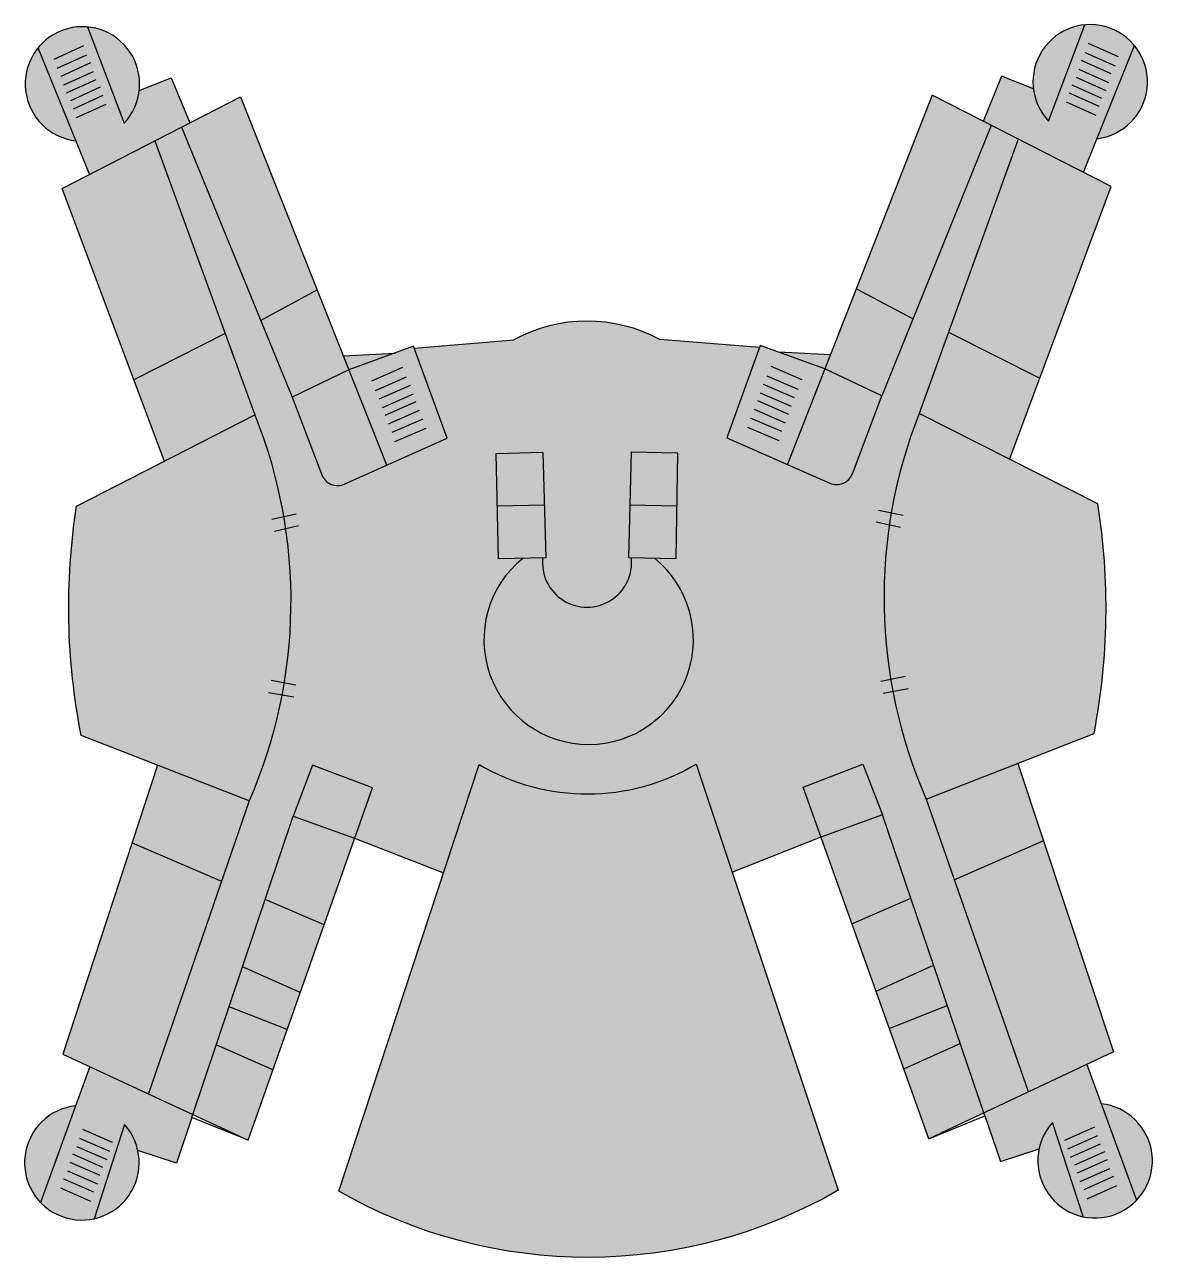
# Model space of a CAD drawing. Header units: millimetres. Extents: x 1813 to 4610, y 1319 to 2657.
# Drawn here: x 2176.5 to 2367.1, y 1318.5 to 1527 of the extents above; entities that cross this region are included whole.
import ezdxf

# ---------------------------------------------------------------- set-up
doc = ezdxf.new("R2010")
doc.units = ezdxf.units.MM
pattern_1 = [(0, (-8140.294, -4576.797), (0, 31.55169), [22.946685, -8.60501]), (90, (-8140.294, -4576.797), (-31.55169, 2e-15), [22.946685, -8.60501])]

msp = doc.modelspace()

# ---------------------------------------------------------------- hatches: boundary and pattern name
at = {"true_color": 0x65b2f6}
h = msp.add_hatch(color=151, dxfattribs=at)
h.dxf.hatch_style = 1
h.paths.add_polyline_path([(2187.11, 1526.58), (2193.28, 1510.32, 0.624549)])
h.paths.add_polyline_path([(2178.73, 1523.07, 0.593546), (2185.13, 1507.33)])
h.paths.add_polyline_path([(2193.34, 1341), (2188.2, 1325.08, 0.575139)])
h.paths.add_polyline_path([(2185.08, 1344.16, 0.622315), (2179.16, 1327.83)])
h.paths.add_polyline_path([(2350.23, 1341.32, 0.575139), (2355.43, 1325.42)])
h.paths.add_polyline_path([(2358.48, 1344.51), (2364.47, 1328.21, 0.622315)])
h.paths.add_polyline_path([(2364.1, 1523.45), (2357.77, 1507.68, 0.593546)])
h.paths.add_polyline_path([(2355.71, 1526.92, 0.624549), (2349.6, 1510.64)])
at = {"true_color": 0xd6d6d6}
h = msp.add_hatch(color=254, dxfattribs=at)
h.dxf.hatch_style = 1
h.paths.add_polyline_path([(2204.39, 1510.37), (2201.22, 1518), (2195.83, 1515.81, -0.160473), (2193.28, 1510.32), (2187.11, 1526.58, 0.249176), (2178.73, 1523.07), (2187.44, 1501.64)])
h.paths.add_polyline_path([(2364.1, 1523.45, 0.249176), (2355.71, 1526.92), (2349.6, 1510.64, -0.160477), (2347.02, 1516.12), (2341.63, 1518.28), (2338.54, 1510.62), (2355.48, 1501.98)])
h.paths.add_polyline_path([(2311.76, 1468.76), (2300.81, 1472.71), (2295.19, 1457.13), (2305.43, 1452.62)])
h.paths.add_polyline_path([(2242.23, 1472.59), (2231.29, 1468.6), (2237.69, 1452.48), (2247.91, 1457.04)])
h.paths.add_polyline_path([(2239.1, 1471.44), (2230.35, 1470.98), (2231.29, 1468.6)])
h.paths.add_polyline_path([(2312.69, 1471.15), (2303.94, 1471.58), (2311.76, 1468.76)])
h.paths.add_polyline_path([(2187.49, 1350.79), (2179.16, 1327.83, 0.26079), (2188.2, 1325.08), (2193.34, 1341, -0.130536), (2195.6, 1336.58), (2202.14, 1334.44), (2204.75, 1342.21), (2204.92, 1342.69)])
h.paths.add_polyline_path([(2356.04, 1351.13), (2338.65, 1342.96), (2338.81, 1342.49), (2341.46, 1334.72), (2347.99, 1336.89, -0.130536), (2350.23, 1341.32), (2355.43, 1325.42, 0.26079), (2364.47, 1328.21)])
h = msp.add_hatch(color=4)
h.dxf.hatch_style = 1
h.paths.add_polyline_path([(2212.96, 1514.78), (2202.98, 1509.64), (2216.36, 1476.97), (2225.92, 1482.14)])
h.paths.add_polyline_path([(2198.46, 1507.32), (2182.78, 1499.24), (2194.93, 1466.89), (2210.36, 1474.73)])
h.paths.add_polyline_path([(2210.36, 1474.73), (2194.93, 1466.89), (2200.09, 1453.18), (2215.37, 1461.01)])
h.paths.add_polyline_path([(2225.92, 1482.14), (2216.36, 1476.97), (2221.67, 1464), (2231.29, 1468.6)])
h.paths.add_polyline_path([(2231.29, 1468.6), (2221.67, 1464), (2226.72, 1450.84, 0.430053), (2230.5, 1449.27), (2237.69, 1452.48)])
h.paths.add_polyline_path([(2321.39, 1464.21), (2311.76, 1468.76), (2305.43, 1452.62), (2312.63, 1449.44, 0.430053), (2316.41, 1451.02)])
h.paths.add_polyline_path([(2326.65, 1477.2), (2317.08, 1482.32), (2311.76, 1468.76), (2321.39, 1464.21)])
h.paths.add_polyline_path([(2339.9, 1509.92), (2329.9, 1515.02), (2317.08, 1482.32), (2326.65, 1477.2)])
h.paths.add_polyline_path([(2360.15, 1499.6), (2344.43, 1507.61), (2332.67, 1474.98), (2348.13, 1467.21)])
h.paths.add_polyline_path([(2332.67, 1474.98), (2327.71, 1461.24), (2343.03, 1453.47), (2348.13, 1467.21)])
h.paths.add_polyline_path([(2344.38, 1402.05), (2328.92, 1395.99), (2333.66, 1382.38), (2348.73, 1388.95)])
h.paths.add_polyline_path([(2348.73, 1388.95), (2333.66, 1382.38), (2346.18, 1346.5), (2360.59, 1353.27)])
h.paths.add_polyline_path([(2334.65, 1354.7), (2325.09, 1350.44), (2329.33, 1338.58), (2338.65, 1342.96)])
h.paths.add_polyline_path([(2332.46, 1361.13), (2322.66, 1357.25), (2325.09, 1350.44), (2334.65, 1354.7)])
h.paths.add_polyline_path([(2332.46, 1361.13), (2330.15, 1367.92), (2320.42, 1363.53), (2322.66, 1357.25)])
h.paths.add_polyline_path([(2330.15, 1367.92), (2326.28, 1379.27), (2316.34, 1374.93), (2320.42, 1363.53)])
h.paths.add_polyline_path([(2321.49, 1393.35), (2311.11, 1389.56), (2316.34, 1374.93), (2326.28, 1379.27)])
h.paths.add_polyline_path([(2318.2, 1401.93), (2308.08, 1398.06), (2311.11, 1389.56), (2321.49, 1393.35)])
h.paths.add_polyline_path([(2235.26, 1397.91), (2225.13, 1401.74), (2221.87, 1393.15), (2232.26, 1389.4)])
h.paths.add_polyline_path([(2232.26, 1389.4), (2221.87, 1393.15), (2217.14, 1379.05), (2227.09, 1374.75)])
h.paths.add_polyline_path([(2227.09, 1374.75), (2217.14, 1379.05), (2213.31, 1367.68), (2223.06, 1363.33)])
h.paths.add_polyline_path([(2223.06, 1363.33), (2213.31, 1367.68), (2211.03, 1360.88), (2220.84, 1357.04)])
h.paths.add_polyline_path([(2220.84, 1357.04), (2211.03, 1360.88), (2208.87, 1354.45), (2218.44, 1350.22)])
h.paths.add_polyline_path([(2218.44, 1350.22), (2208.87, 1354.45), (2204.92, 1342.69), (2214.25, 1338.35)])
h.paths.add_polyline_path([(2209.74, 1382.13), (2194.64, 1388.64), (2182.93, 1352.91), (2197.37, 1346.2)])
h.paths.add_polyline_path([(2214.43, 1395.75), (2198.95, 1401.76), (2194.64, 1388.64), (2209.74, 1382.13)])
h = msp.add_hatch(color=254, dxfattribs=at)
h.dxf.hatch_style = 1
h.paths.add_polyline_path([(2295.19, 1457.13), (2300.69, 1472.37), (2283.91, 1473.71), (2283.88, 1473.71, 0.254883), (2259.16, 1473.66), (2242.35, 1472.25), (2247.91, 1457.04), (2230.5, 1449.27, -0.430053), (2226.72, 1450.84), (2221.67, 1464), (2202.98, 1509.64), (2198.46, 1507.32), (2215.37, 1461.01, -0.200288), (2214.43, 1395.75), (2197.37, 1346.2), (2204.92, 1342.69), (2221.87, 1393.15), (2225.13, 1401.74), (2235.26, 1397.91), (2232.26, 1389.4), (2247.29, 1383.55), (2253.32, 1401.88, 0.273729), (2290.01, 1401.95), (2296.11, 1383.65), (2311.11, 1389.56), (2308.08, 1398.06), (2318.2, 1401.93), (2321.49, 1393.35), (2338.65, 1342.96), (2346.18, 1346.5), (2328.92, 1395.99, -0.200288), (2327.71, 1461.24), (2344.43, 1507.61), (2339.9, 1509.92), (2321.39, 1464.21), (2316.41, 1451.02, -0.430053), (2312.63, 1449.44)])
h.paths.add_polyline_path([(2260.68, 1436.73), (2256.56, 1436.62), (2256.18, 1454.45), (2264.1, 1454.67), (2264.6, 1436.84), (2264.05, 1436.83, 1.117693), (2279.04, 1436.86), (2278.58, 1436.87), (2279.01, 1454.7), (2286.93, 1454.51), (2286.62, 1436.68), (2282.94, 1436.77, -2.828106)], flags=16)
at = {"true_color": 0xf8d731}
h = msp.add_hatch(color=40, dxfattribs=at)
h.dxf.hatch_style = 1
h.paths.add_polyline_path([(2357.9, 1445.93), (2327.71, 1461.24, 0.200288), (2328.92, 1395.99), (2357.28, 1407.12, 0.087943)])
h.paths.add_polyline_path([(2215.37, 1461.01), (2185.25, 1445.58, 0.087943), (2186.03, 1406.77), (2214.43, 1395.75, 0.200288)])
at = {"true_color": 0xc7c8ca}
h = msp.add_hatch(color=9, dxfattribs=at)
h.dxf.hatch_style = 1
h.paths.add_polyline_path([(2260.68, 1436.73), (2256.56, 1436.62), (2256.18, 1454.45), (2264.1, 1454.67), (2264.6, 1436.84), (2264.05, 1436.83, 1.117693), (2279.04, 1436.86), (2278.58, 1436.87), (2279.01, 1454.7), (2286.93, 1454.51), (2286.62, 1436.68), (2282.94, 1436.77, -2.828106)], flags=16)
h = msp.add_hatch(color=1)
h.dxf.hatch_style = 1
h.paths.add_polyline_path([(2264.1, 1454.67), (2256.18, 1454.45), (2256.37, 1445.56), (2264.35, 1445.73)])
h.paths.add_polyline_path([(2264.35, 1445.73), (2256.37, 1445.56), (2256.56, 1436.62), (2264.6, 1436.84)])
h.paths.add_polyline_path([(2286.93, 1454.51), (2279.01, 1454.7), (2278.79, 1445.76), (2286.78, 1445.63)])
h.paths.add_polyline_path([(2286.78, 1445.63), (2278.79, 1445.76), (2278.58, 1436.87), (2286.62, 1436.68)])
at = {"true_color": 0xe6e6e6}
h = msp.add_hatch(color=254, dxfattribs=at)
h.dxf.hatch_style = 1
h.paths.add_polyline_path([(2282.94, 1436.77), (2279.04, 1436.86, -1.117693), (2264.05, 1436.83), (2260.68, 1436.73, 2.828106)])
h = msp.add_hatch()
h.set_pattern_fill('ANGLE', color=5, scale=4.517064)
h.set_pattern_definition(pattern_1)
h.paths.add_polyline_path([(2270.34, 1424.58, 0.593546), (2270.44, 1424.32)])
h.paths.add_polyline_path([(2270.48, 1424.63), (2270.57, 1424.37, 0.624549)])
h.paths.add_polyline_path([(2271.71, 1423.48), (2271.58, 1423.48), (2271.58, 1423.34), (2271.71, 1423.34)])
h.paths.add_polyline_path([(2271.71, 1423.34), (2271.58, 1423.34), (2271.59, 1423.19), (2271.72, 1423.2)])
h.paths.add_polyline_path([(2272.07, 1423.48), (2271.95, 1423.48), (2271.94, 1423.34), (2272.07, 1423.34)])
h.paths.add_polyline_path([(2272.07, 1423.34), (2271.94, 1423.34), (2271.94, 1423.2), (2272.07, 1423.19)])
h.paths.add_polyline_path([(2273.17, 1424.64, 0.624549), (2273.08, 1424.38)])
h.paths.add_polyline_path([(2273.31, 1424.58), (2273.21, 1424.33, 0.593546)])
h.paths.add_polyline_path([(2273.22, 1421.72), (2273.31, 1421.46, 0.622315)])
h.paths.add_polyline_path([(2273.09, 1421.67, 0.575139), (2273.17, 1421.41)])
h.paths.add_polyline_path([(2270.58, 1421.66), (2270.49, 1421.41, 0.575139)])
h.paths.add_polyline_path([(2270.44, 1421.71, 0.622315), (2270.35, 1421.45)])
h = msp.add_hatch()
h.set_pattern_fill('ANGLE', color=4, scale=4.517064)
h.set_pattern_definition(pattern_1)
h.paths.add_polyline_path([(2270.89, 1424.44), (2270.73, 1424.36), (2270.94, 1423.84), (2271.1, 1423.92)])
h.paths.add_polyline_path([(2271.1, 1423.92), (2270.94, 1423.84), (2271.03, 1423.63), (2271.18, 1423.7)])
h.paths.add_polyline_path([(2271.18, 1423.7), (2271.03, 1423.63), (2271.11, 1423.42, 0.430053), (2271.17, 1423.4), (2271.29, 1423.45)])
h.paths.add_polyline_path([(2270.66, 1424.32), (2270.41, 1424.2), (2270.6, 1423.68), (2270.85, 1423.8)])
h.paths.add_polyline_path([(2270.85, 1423.8), (2270.6, 1423.68), (2270.68, 1423.46), (2270.93, 1423.58)])
h.paths.add_polyline_path([(2270.91, 1422.54), (2270.67, 1422.64), (2270.6, 1422.43), (2270.84, 1422.32)])
h.paths.add_polyline_path([(2270.84, 1422.32), (2270.6, 1422.43), (2270.41, 1421.85), (2270.64, 1421.75)])
h.paths.add_polyline_path([(2271.05, 1422.02), (2270.9, 1422.09), (2270.86, 1421.98), (2271.02, 1421.92)])
h.paths.add_polyline_path([(2271.02, 1421.92), (2270.86, 1421.98), (2270.82, 1421.88), (2270.98, 1421.81)])
h.paths.add_polyline_path([(2270.98, 1421.81), (2270.82, 1421.88), (2270.76, 1421.69), (2270.91, 1421.62)])
h.paths.add_polyline_path([(2271.12, 1422.2), (2270.96, 1422.27), (2270.9, 1422.09), (2271.05, 1422.02)])
h.paths.add_polyline_path([(2271.2, 1422.44), (2271.03, 1422.5), (2270.96, 1422.27), (2271.12, 1422.2)])
h.paths.add_polyline_path([(2271.25, 1422.57), (2271.08, 1422.64), (2271.03, 1422.5), (2271.2, 1422.44)])
h.paths.add_polyline_path([(2272.57, 1422.64), (2272.41, 1422.58), (2272.46, 1422.44), (2272.63, 1422.5)])
h.paths.add_polyline_path([(2272.63, 1422.5), (2272.46, 1422.44), (2272.54, 1422.21), (2272.7, 1422.28)])
h.paths.add_polyline_path([(2272.7, 1422.28), (2272.54, 1422.21), (2272.61, 1422.02), (2272.76, 1422.09)])
h.paths.add_polyline_path([(2272.8, 1421.99), (2272.76, 1422.09), (2272.61, 1422.02), (2272.64, 1421.92)])
h.paths.add_polyline_path([(2272.8, 1421.99), (2272.64, 1421.92), (2272.68, 1421.81), (2272.84, 1421.88)])
h.paths.add_polyline_path([(2272.84, 1421.88), (2272.68, 1421.81), (2272.75, 1421.62), (2272.9, 1421.69)])
h.paths.add_polyline_path([(2273.06, 1422.43), (2272.82, 1422.33), (2273.02, 1421.75), (2273.25, 1421.86)])
h.paths.add_polyline_path([(2272.99, 1422.64), (2272.75, 1422.54), (2272.82, 1422.33), (2273.06, 1422.43)])
h.paths.add_polyline_path([(2272.62, 1423.63), (2272.47, 1423.71), (2272.37, 1423.45), (2272.48, 1423.4, 0.430053), (2272.54, 1423.42)])
h.paths.add_polyline_path([(2272.71, 1423.84), (2272.56, 1423.92), (2272.47, 1423.71), (2272.62, 1423.63)])
h.paths.add_polyline_path([(2272.92, 1424.37), (2272.76, 1424.45), (2272.56, 1423.92), (2272.71, 1423.84)])
h.paths.add_polyline_path([(2273.24, 1424.2), (2272.99, 1424.33), (2272.81, 1423.81), (2273.05, 1423.68)])
h.paths.add_polyline_path([(2273.05, 1423.68), (2272.81, 1423.81), (2272.73, 1423.59), (2272.97, 1423.46)])
h = msp.add_hatch(color=3)
h.dxf.hatch_style = 1
h.paths.add_polyline_path([(2290.01, 1401.95, -0.273729), (2253.32, 1401.88), (2229.58, 1329.71, 0.26652), (2314.04, 1329.88)])

# ---------------------------------------------------------------- linework, layer by layer
for p, q in [((2361.39, 1521.53), (2356.36, 1523.78)), ((2187.42, 1501.68), (2178.73, 1523.07)), ((2181.44, 1521.16), (2186.46, 1523.44)), ((2181.97, 1519.6), (2186.99, 1521.88)), ((2355.5, 1502.03), (2364.1, 1523.45)), ((2360.88, 1519.97), (2355.85, 1522.22)), ((2182.65, 1518.27), (2187.67, 1520.55)), ((2360.2, 1518.63), (2355.17, 1520.89)), ((2183.08, 1516.79), (2188.1, 1519.07)), ((2183.53, 1515.42), (2188.55, 1517.7)), ((2359.33, 1515.78), (2354.3, 1518.04)), ((2359.78, 1517.15), (2354.75, 1519.41)), ((2184.27, 1514.15), (2189.29, 1516.43)), ((2358.13, 1513.12), (2353.11, 1515.37)), ((2358.59, 1514.5), (2353.56, 1516.76)), ((2184.74, 1512.76), (2189.75, 1515.04)), ((2185.25, 1511.27), (2190.26, 1513.55)), ((2357.63, 1511.62), (2352.6, 1513.88)), ((2202.98, 1509.64), (2221.67, 1464)), ((2339.9, 1509.92), (2321.39, 1464.21)), ((2198.46, 1507.32), (2215.37, 1461.01)), ((2344.43, 1507.61), (2327.71, 1461.24)), ((2216.36, 1476.97), (2225.92, 1482.14)), ((2326.65, 1477.2), (2317.08, 1482.32)), ((2210.36, 1474.73), (2194.93, 1466.89)), ((2300.69, 1472.37), (2283.87, 1473.71)), ((2332.67, 1474.98), (2348.13, 1467.21)), ((2312.69, 1471.15), (2303.94, 1471.58)), ((2230.35, 1470.98), (2239.1, 1471.44)), ((2235.14, 1466.76), (2240.39, 1469.06)), ((2235.79, 1465.12), (2241.04, 1467.42)), ((2307.27, 1465.27), (2302.02, 1467.55)), ((2307.92, 1466.91), (2302.66, 1469.18)), ((2236.43, 1463.72), (2241.68, 1466.02)), ((2306.64, 1463.86), (2301.38, 1466.14)), ((2236.94, 1462.26), (2242.19, 1464.56)), ((2237.39, 1460.93), (2242.64, 1463.23)), ((2305.69, 1461.07), (2300.43, 1463.35)), ((2306.14, 1462.4), (2300.88, 1464.68)), ((2237.99, 1459.48), (2243.24, 1461.77)), ((2305.09, 1459.61), (2299.84, 1461.89)), ((2238.62, 1458.04), (2243.87, 1460.33)), ((2304.47, 1458.17), (2299.21, 1460.45)), ((2239.08, 1456.47), (2244.33, 1458.76)), ((2304.02, 1456.6), (2298.76, 1458.87)), ((2264.35, 1445.73), (2256.37, 1445.56)), ((2278.79, 1445.76), (2286.78, 1445.63)), ((2324.99, 1443.98), (2320.86, 1444.82)), ((2218.25, 1443.37), (2222.36, 1444.25)), ((2324.55, 1441.93), (2320.46, 1442.83)), ((2218.71, 1441.32), (2222.79, 1442.28)), ((2218.14, 1416.11), (2222.33, 1415.32)), ((2325.41, 1416.73), (2321.23, 1415.89)), ((2217.7, 1414.05), (2221.95, 1413.31)), ((2325.87, 1414.67), (2321.63, 1413.88)), ((2225.13, 1401.74), (2221.87, 1393.15)), ((2318.2, 1401.93), (2321.49, 1393.35)), ((2194.64, 1388.64), (2209.74, 1382.13)), ((2348.73, 1388.95), (2333.66, 1382.38)), ((2227.09, 1374.75), (2217.14, 1379.05)), ((2316.34, 1374.93), (2326.28, 1379.27)), ((2223.06, 1363.33), (2213.31, 1367.68)), ((2320.42, 1363.53), (2330.15, 1367.92)), ((2322.66, 1357.25), (2332.46, 1361.13)), ((2220.84, 1357.04), (2211.03, 1360.88)), ((2218.44, 1350.22), (2208.87, 1354.45)), ((2325.09, 1350.44), (2334.65, 1354.7)), ((2187.49, 1350.79), (2179.16, 1327.83)), ((2356.04, 1351.13), (2364.47, 1328.21)), ((2186.23, 1340.21), (2191.27, 1337.99)), ((2357.35, 1340.56), (2352.31, 1338.31)), ((2185.73, 1338.71), (2190.78, 1336.48)), ((2357.85, 1339.06), (2352.81, 1336.81)), ((2184.55, 1336.03), (2189.6, 1333.81)), ((2185.29, 1337.31), (2190.33, 1335.09)), ((2358.3, 1337.67), (2353.26, 1335.42)), ((2359.04, 1336.39), (2354, 1334.15)), ((2184.12, 1334.66), (2189.16, 1332.44)), ((2359.48, 1335.02), (2354.44, 1332.78)), ((2183.71, 1333.17), (2188.76, 1330.95)), ((2359.89, 1333.53), (2354.85, 1331.29)), ((2360.57, 1332.2), (2355.53, 1329.96)), ((2182.54, 1330.27), (2187.58, 1328.05)), ((2183.04, 1331.84), (2188.09, 1329.61)), ((2361.08, 1330.64), (2356.04, 1328.39))]:
    msp.add_line(p, q)
for points in [[(2187.11, 1526.58), (2193.28, 1510.32, 4.220321), (2185.13, 1507.33)], [(2357.77, 1507.68, 4.220321), (2349.6, 1510.64), (2355.71, 1526.92)], [(2328.92, 1395.99), (2357.28, 1407.12, 0.087943), (2357.9, 1445.93), (2327.71, 1461.24, 0.200288), (2328.92, 1395.99), (2346.16, 1346.56)], [(2214.43, 1395.75), (2186.03, 1406.77, -0.087943), (2185.25, 1445.58), (2215.37, 1461.01, -0.200288), (2214.43, 1395.75), (2197.39, 1346.26)], [(2355.43, 1325.42), (2350.23, 1341.32, 4.138605), (2358.48, 1344.51)], [(2185.08, 1344.16, 4.138605), (2193.34, 1341), (2188.2, 1325.08)]]:
    msp.add_lwpolyline(points, format="xyb")
for points in [[(2195.83, 1515.81), (2201.22, 1518), (2204.39, 1510.37)], [(2347.02, 1516.12), (2341.63, 1518.28), (2338.54, 1510.62)], [(2200.11, 1453.13), (2182.78, 1499.24), (2212.96, 1514.78), (2237.67, 1452.52)], [(2343.01, 1453.42), (2360.15, 1499.6), (2329.9, 1515.02), (2305.44, 1452.66)], [(2242.35, 1472.25), (2259.16, 1473.66)], [(2283.88, 1473.71), (2283.91, 1473.71)], [(2264.1, 1454.62), (2264.6, 1436.84), (2256.56, 1436.62), (2256.18, 1454.45), (2264.1, 1454.67)], [(2198.95, 1401.76), (2182.93, 1352.91), (2214.25, 1338.35), (2204.75, 1342.21), (2202.14, 1334.44), (2195.6, 1336.58)], [(2214.25, 1338.35), (2235.26, 1397.91), (2225.13, 1401.74)], [(2329.33, 1338.58), (2308.08, 1398.06), (2318.2, 1401.93)], [(2344.38, 1402.05), (2360.59, 1353.27), (2329.33, 1338.58), (2338.81, 1342.49), (2341.46, 1334.72), (2347.99, 1336.89)], [(2204.75, 1342.21), (2221.87, 1393.15), (2232.26, 1389.4), (2247.27, 1383.55)], [(2338.81, 1342.49), (2321.49, 1393.35), (2311.11, 1389.56), (2296.13, 1383.65)]]:
    msp.add_lwpolyline(points)
for points in [[(2226.72, 1450.84, 0.430053), (2230.5, 1449.27), (2247.91, 1457.04), (2242.23, 1472.59), (2231.29, 1468.6), (2221.67, 1464)], [(2321.39, 1464.21), (2311.76, 1468.76), (2300.81, 1472.71), (2295.19, 1457.13), (2312.63, 1449.44, 0.430053), (2316.41, 1451.02)], [(2253.32, 1401.88, 0.273729), (2290.01, 1401.95), (2314.04, 1329.88, -0.26652), (2229.58, 1329.71)]]:
    msp.add_lwpolyline(points, format="xyb", close=True)
msp.add_lwpolyline([(2286.62, 1436.68), (2286.93, 1454.51), (2279.01, 1454.7), (2278.58, 1436.87)], close=True)
for centre, radius, start, end in [((2271.56, 1451.02), 25.82, 61.5104, 118.7075), ((2271.83, 1422.97), 17.71, 129.0337, 51.1406), ((2271.55, 1436.01), 7.54, 173.7642, 6.4882)]:
    msp.add_arc(centre, radius, start, end)

doc.saveas('drawing.dxf')
